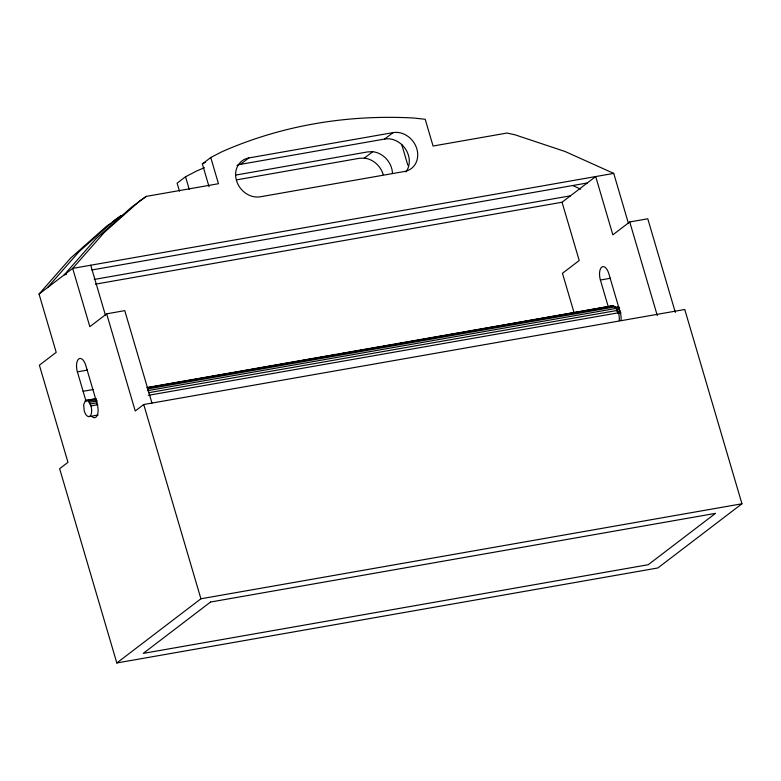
<?xml version="1.0" encoding="UTF-8"?>
<svg xmlns="http://www.w3.org/2000/svg" width="781" height="781" viewBox="0 0 781 781"><rect width="100%" height="100%" fill="white"/><g stroke="black" fill="none" stroke-linecap="round" stroke-linejoin="round"><path stroke-width="1.17" d="M85.344 400.712L83.635 404.792L84.27 411.021A8.259 3.856 80 0 0 89.903 416.214A8.259 3.856 80 0 0 90.977 405.905L88.38 401.17L86.291 400.311L85.344 400.712L96.502 398.857M151.973 403.074L124.765 310.623L106.655 313.845L135.24 410.982L143.733 404.509L684.771 309.501L741.95 503.784L657.856 567.963L116.818 662.971L59.639 468.688L67.976 462.323L39.382 365.186L56.203 352.348L39.05 294.066L70.69 258.052L106.392 226.373L110.892 223.288M47.456 287.652L79.096 251.638L114.797 219.949L121.094 215.634L123.466 215.224M112.689 222.058L121.094 215.634M628.48 223.512L613.729 173.392L565.044 151.485L515.118 134.84L507.015 133.043L433.074 146.027L425.206 119.288L413.862 118.029A517.598 444.936 52.6 0 0 221.921 151.739L210.753 157.508L218.465 183.711L146.32 196.382L131.618 207.121L95.917 238.801L64.276 274.814L66.531 274.414M204.427 167.681A517.598 444.936 52.6 0 0 196.695 170.99L185.527 176.76L177.111 183.184L179.464 191.16M209.044 186.718L202.347 163.922L210.753 157.508M39.05 294.066L72.682 268.391L104.332 232.377L140.024 200.697L146.32 196.382M236.994 165.367A20.706 17.797 52.6 0 1 240.411 164.371L248.817 157.947L393.097 132.614A20.706 17.797 52.6 0 1 416.849 148.878A20.706 17.797 52.6 0 1 404.529 171.469L260.249 196.802A20.706 17.797 52.6 0 1 236.497 180.548A20.706 17.797 52.6 0 1 248.817 157.947M106.655 313.845L89.844 326.683L72.682 268.391L613.729 173.392M240.411 164.371L384.682 139.038L393.097 132.614M236.643 179.855L359.455 158.289L364.317 158.133L372.732 151.709A20.706 17.797 52.6 0 1 392.482 173.265M95.467 284.157L562.056 202.23L595.698 176.555L612.851 234.837L629.74 221.95L647.771 218.778L675.331 312.41M116.818 662.971L200.912 598.783L741.95 503.784M202.347 163.922L205.393 162.35M619.235 320.591A10.348 4.832 80 0 0 618.445 312.781L615.184 306.855L612.568 305.781L477.045 329.865M235.511 175.11L367.871 151.875L372.732 151.709M91.904 269.962L587.283 182.979M94.276 279.432L570.472 195.816M86.135 401.58L77.397 371.863L87.54 370.087M608.477 307.46L600.404 280.028L610.547 278.251M83.108 391.291L93.251 389.514M147.179 387.493L612.568 305.781M147.199 387.786L336.709 354.506M339.1 354.086L349.898 352.192M352.299 351.772L367.89 349.029M370.292 348.609L381.089 346.715M383.481 346.295L394.278 344.401M396.68 343.982L407.477 342.088M409.869 341.658L412.27 341.238M414.672 340.819L425.469 338.925M427.861 338.505L443.452 335.762M445.853 335.342L474.643 330.285M147.277 387.903L613.866 305.976M147.404 388.997L615.184 306.855M86.291 400.311L95.467 398.7M615.194 307.441L618.64 306.835M615.086 307.792L618.845 307.031M147.472 390.705L616.453 308.358M88.38 401.17L96.414 399.755M616.141 308.495L619.587 307.89M89.385 402.371L97.42 400.956M617.146 309.696L619.45 309.296M148.575 392.726L617.556 310.379M90.274 403.982L97.156 402.771M616.892 311.512L620.329 310.906M148.263 395.342L618.445 312.781M90.977 405.905L97.869 404.695M617.595 313.435L621.032 312.83M88.956 416.615L98.142 415.004M573.01 185.673L580.752 189.158M629.74 221.95L657.29 315.573M562.056 202.23L579.209 260.512L562.466 273.291L574.172 313.083M401.688 144.358L407.848 165.279M185.527 176.76L189.217 189.295M143.733 404.509L200.912 598.783M90.723 265.228L105.474 315.348M364.317 158.133A20.706 17.797 52.6 0 1 383.207 174.554M384.682 139.038A20.706 17.797 52.6 0 1 405.642 149.22A20.706 17.797 52.6 0 1 405.915 171.947M600.404 280.028A10.348 4.832 80 0 1 601.741 267.102A10.348 4.832 80 0 1 608.809 273.614L620.241 312.468A10.348 4.832 80 0 1 621.032 320.278M77.397 371.863A10.348 4.832 80 0 1 78.735 358.948A10.348 4.832 80 0 1 85.803 365.449L97.234 404.304A10.348 4.832 80 0 1 97.283 415.258A10.348 4.832 80 0 1 92.08 416.654M210.528 602.034L143.265 653.385L648.23 564.712L715.503 513.361L210.528 602.034"/></g></svg>
